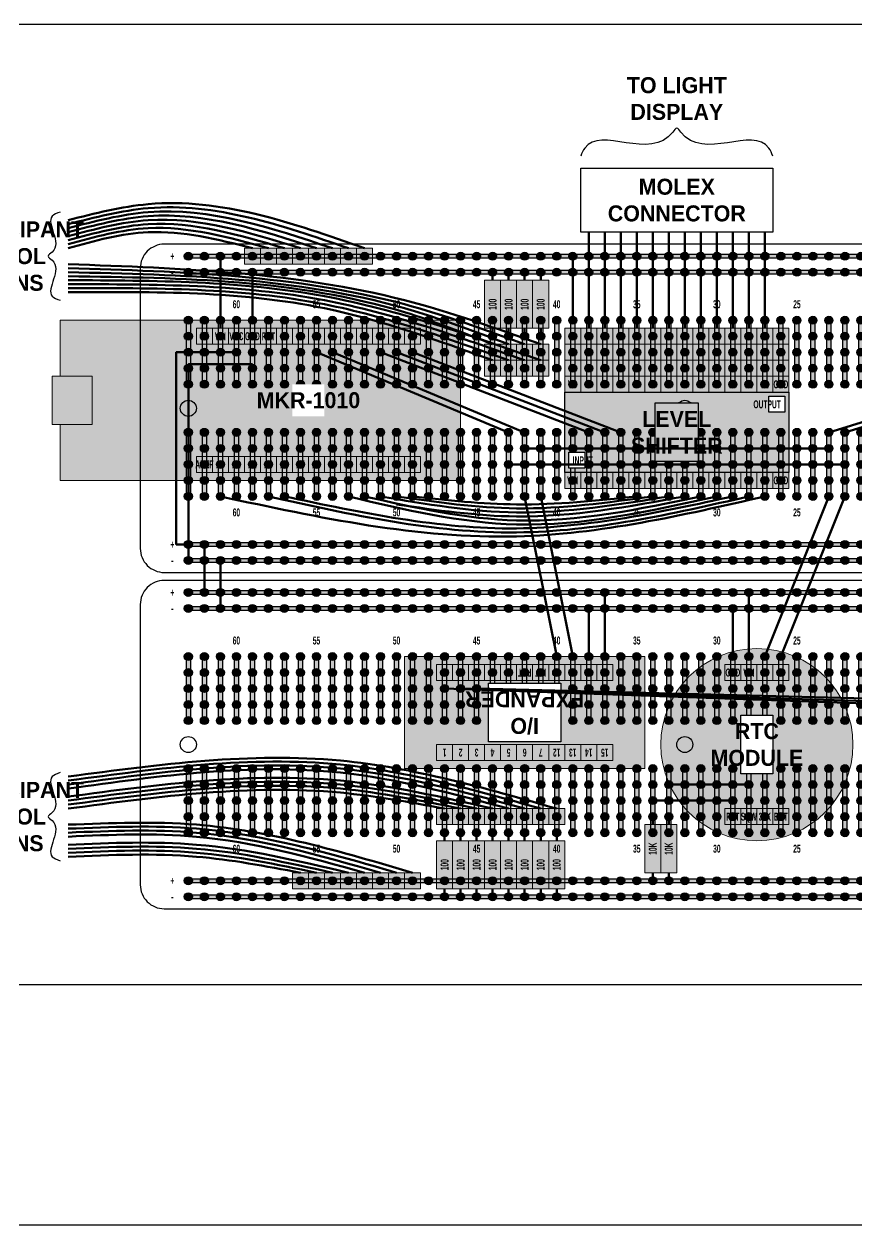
# Model space of a CAD drawing. Header units: inches. Extents: x -1 to 177, y -4 to 30.
# Drawn here: x 91.92 to 97.12, y 0 to 7.5 of the extents above; entities that cross this region are included whole.
import ezdxf
from ezdxf.enums import TextEntityAlignment as Align

# ---------------------------------------------------------------- set-up
doc = ezdxf.new("R2010")
doc.units = ezdxf.units.IN
doc.header["$MEASUREMENT"] = 0
for name, color, linetype in [('E-12V', 241, 'Continuous'), ('E-3.3V', 242, 'Continuous'), ('E-ANNO-COMP', 7, 'Continuous'), ('E-BRBD', 254, 'Continuous'), ('E-COMP-RSTR', 203, 'Continuous'), ('E-MOD0', 153, 'Continuous'), ('E-MOD1', 8, 'Continuous'), ('E-SCLK', 92, 'Continuous'), ('E-SDTA', 52, 'Continuous'), ('E-TRML-GNRL', 8, 'Continuous'), ('E-TRML-POWR', 103, 'Continuous'), ('G-ANNO-TEXT', 7, 'Continuous')]:
    doc.layers.add(name, color=color, linetype=linetype)
doc.layers.add('E-GRND', color=7, linetype='Continuous', true_color=0x404040)
for name, color, linetype, lineweight in [('E-LEDB', 152, 'Continuous', 50), ('E-LEDG', 110, 'Continuous', 50), ('E-LEDR', 240, 'Continuous', 50), ('E-LEDW', 254, 'Continuous', 50), ('E-OUTL', 255, 'Continuous', 15), ('E-WIRE-012V', 241, 'Continuous', 50), ('E-WIRE-3.3V', 242, 'Continuous', 50), ('E-WIRE-DGTL', 212, 'Continuous', 50), ('E-WIRE-GNRL', 30, 'Continuous', 50), ('E-WIRE-SCLK', 92, 'Continuous', 50), ('E-WIRE-SDTA', 52, 'Continuous', 50)]:
    doc.layers.add(name, color=color, linetype=linetype, lineweight=lineweight)
doc.layers.add('E-WIRE-GRND', color=7, linetype='Continuous', lineweight=50, true_color=0x404040)
doc.layers.add('G-VPRT', color=7, linetype='Continuous', plot=False)
doc.styles.add('PIN-ANNO', font='cityb___.ttf', dxfattribs={"width": 0.5, "height": 0.05})
doc.styles.add('RJR', font='cityb___.ttf', dxfattribs={"height": 0.1})

# ---------------------------------------------------------------- blocks, each defined once
blk = doc.blocks.new('filled-terminal')
h = blk.add_hatch(color=256)
h.dxf.hatch_style = 1
h.paths.add_polyline_path([(0.1, 0.1), (0, 0.1), (0, 0), (0.1, 0)])
at = {"layer": 'E-OUTL'}
blk.add_lwpolyline([(0, 0.1), (0.1, 0.1), (0.1, 0), (0, 0)], close=True, dxfattribs=at)
blk = doc.blocks.new('pwm-expander')
h = blk.add_hatch(color=256)
h.dxf.hatch_style = 1
h.paths.add_polyline_path([(0, 0), (1.5, 0), (1.5, 0.7), (0, 0.7)])
h.paths.add_polyline_path([(0.2, 0.15), (0.3, 0.15), (0.4, 0.15), (0.5, 0.15), (0.6, 0.15), (0.6, 0.05), (0.5, 0.05), (0.4, 0.05), (0.3, 0.05), (0.2, 0.05)], flags=16)
h.paths.add_polyline_path([(0.4262, 0.5638), (0.4262, 0.1362), (1.0738, 0.1362), (1.0738, 0.5638)], flags=24)
at = {"layer": 'E-OUTL'}
blk.add_lwpolyline([(0, 0.7), (1.5, 0.7), (1.5, 0), (0, 0)], close=True, dxfattribs=at)
at = {"layer": 'E-3.3V'}
blk.add_blockref('filled-terminal', (0.2, 0.05), dxfattribs=at)
at = {"layer": 'E-MOD1'}
for p in [(0.2, 0.55), (1.2, 0.55), (1.2, 0.05)]:
    blk.add_blockref('filled-terminal', p, dxfattribs=at)
at = {"layer": 'E-ANNO-COMP', "style": 'PIN-ANNO', "width": 0.5}
for s, p in [('15', (0.25, 0.6)), ('14', (0.35, 0.6)), ('13', (0.45, 0.6)), ('12', (0.55, 0.6)), ('7', (0.65, 0.6)), ('6', (0.75, 0.6)), ('5', (0.85, 0.6)), ('4', (0.95, 0.6)), ('3', (1.05, 0.6)), ('2', (1.15, 0.6)), ('1', (1.25, 0.6)), ('INT', (0.65, 0.1)), ('RST', (0.75, 0.1)), ('8', (0.85, 0.1)), ('9', (0.95, 0.1)), ('10', (1.05, 0.1)), ('11', (1.15, 0.1)), ('0', (1.25, 0.1))]:
    blk.add_text(s, height=0.05, dxfattribs=at).set_placement(p, align=Align.MIDDLE_CENTER)
at = {"layer": 'E-ANNO-COMP', "insert": (0.75, 0.35), "char_height": 0.1, "attachment_point": 5, "style": 'RJR', "bg_fill": 19, "box_fill_scale": 1.5, "bg_fill_color": 256, "bg_fill_transparency": 0}
blk.add_mtext_dynamic_manual_height_columns('I/O EXPANDER', width=0.35, gutter_width=0.5, heights=[0], dxfattribs=at)
at = {"layer": 'E-GRND'}
blk.add_blockref('filled-terminal', (0.3, 0.05), dxfattribs=at)
at = {"layer": 'E-MOD1'}
for p in [(0.3, 0.55), (0.4, 0.55), (0.5, 0.55), (0.6, 0.55), (0.7, 0.55), (0.8, 0.55), (0.9, 0.55), (1, 0.55), (1.1, 0.55), (0.6, 0.05), (0.7, 0.05), (0.8, 0.05), (0.9, 0.05), (1, 0.05), (1.1, 0.05)]:
    blk.add_blockref('filled-terminal', p, dxfattribs=at)
at = {"layer": 'E-SCLK'}
blk.add_blockref('filled-terminal', (0.4, 0.05), dxfattribs=at)
at = {"layer": 'E-SDTA'}
blk.add_blockref('filled-terminal', (0.5, 0.05), dxfattribs=at)
blk = doc.blocks.new('level-shifter')
at = {"layer": 'E-12V'}
blk.add_blockref('filled-terminal', (0, 0.6), dxfattribs=at)
at = {"layer": 'E-3.3V'}
blk.add_blockref('filled-terminal', (0, 0), dxfattribs=at)
at = {"layer": 'E-GRND'}
for p in [(1.3, 0.6), (1.3, 0)]:
    blk.add_blockref('filled-terminal', p, dxfattribs=at)
at = {"layer": 'E-TRML-GNRL'}
for p in [(0.1, 0.6), (0.2, 0.6), (0.3, 0.6), (0.4, 0.6), (0.5, 0.6), (0.6, 0.6), (0.7, 0.6), (0.8, 0.6), (0.9, 0.6), (1, 0.6), (1.1, 0.6), (1.2, 0.6), (0.1, 0), (0.2, 0), (0.3, 0), (0.4, 0), (0.5, 0), (0.6, 0), (0.7, 0), (0.8, 0), (0.9, 0), (1, 0), (1.1, 0), (1.2, 0)]:
    blk.add_blockref('filled-terminal', p, dxfattribs=at)
at = {"layer": 'E-ANNO-COMP', "style": 'PIN-ANNO', "width": 0.5}
for s, p in [('VO', (0.05, 0.65)), ('1', (0.15, 0.65)), ('2', (0.25, 0.65)), ('3', (0.35, 0.65)), ('4', (0.45, 0.65)), ('5', (0.55, 0.65)), ('6', (0.65, 0.65)), ('7', (0.75, 0.65)), ('8', (0.85, 0.65)), ('9', (0.95, 0.65)), ('10', (1.05, 0.65)), ('11', (1.15, 0.65)), ('12', (1.25, 0.65)), ('GND', (1.35, 0.65)), ('VIN', (0.05, 0.05)), ('2', (0.25, 0.05)), ('3', (0.35, 0.05)), ('6', (0.65, 0.05)), ('8', (0.85, 0.05)), ('9', (0.95, 0.05)), ('10', (1.05, 0.05)), ('12', (1.25, 0.05)), ('GND', (1.35, 0.05)), ('1', (0.15, 0.05)), ('4', (0.45, 0.05)), ('5', (0.55, 0.05)), ('7', (0.75, 0.05)), ('11', (1.15, 0.05))]:
    blk.add_text(s, height=0.05, dxfattribs=at).set_placement(p, align=Align.MIDDLE_CENTER)
at = {"layer": 'E-ANNO-COMP', "insert": (0.7, 0.35), "char_height": 0.1, "attachment_point": 5, "style": 'RJR', "bg_fill": 19, "box_fill_scale": 1.5, "bg_fill_color": 256, "bg_fill_transparency": 0}
blk.add_mtext_dynamic_manual_height_columns('LEVEL SHIFTER', width=0.16875, gutter_width=0.5, heights=[0], dxfattribs=at)
h = blk.add_hatch(color=256)
h.dxf.hatch_style = 1
h.paths.add_polyline_path([(0.4, 0.6), (0.3, 0.6), (0.2, 0.6), (0.1, 0.6), (0, 0.6), (0, 0.1), (0.1, 0.1), (0.2, 0.1), (0.3, 0.1), (0.4, 0.1), (0.5, 0.1), (0.6, 0.1), (0.7, 0.1), (0.8, 0.1), (0.9, 0.1), (1, 0.1), (1.1, 0.1), (1.2, 0.1), (1.3, 0.1), (1.4, 0.1), (1.4, 0.6), (1.3, 0.6), (1.2, 0.6), (1.1, 0.6), (1, 0.6), (0.9, 0.6), (0.8, 0.6), (0.7, 0.6), (0.6, 0.6), (0.5, 0.6)])
h.paths.add_polyline_path([(0.4443, 0.5628), (0.4443, 0.1372), (0.9557, 0.1372), (0.9557, 0.5628)], flags=24)
blk.add_lwpolyline([(0, 0.6), (1.4, 0.6), (1.4, 0.1), (0, 0.1)], close=True)
at = {"layer": 'E-ANNO-COMP', "char_height": 0.05, "style": 'PIN-ANNO', "bg_fill": 19, "box_fill_scale": 1.5, "bg_fill_color": 256, "bg_fill_transparency": 0}
for s, insert, attachment_point in [('OUTPUT', (1.35, 0.525), 6), ('INPUT', (0.05, 0.175), 4)]:
    blk.add_mtext_dynamic_manual_height_columns(s, width=0.05, gutter_width=0.5, heights=[0], dxfattribs=dict(at, insert=insert, attachment_point=attachment_point))
blk = doc.blocks.new('breadboard-bus')
h = blk.add_hatch()
h.set_pattern_fill('ANSI31', color=0)
h.set_pattern_definition([(45, (-79, -14.2), (-0.08838835, 0.08838835), [])])
h.paths.add_polyline_path([(0.075, 0.45, 1), (0.025, 0.45, 1)])
h = blk.add_hatch(color=0)
h.dxf.hatch_style = 1
h.paths.add_polyline_path([(0.075, 0.45, 1), (0.025, 0.45, 1)])
h = blk.add_hatch(color=0)
h.dxf.hatch_style = 1
h.paths.add_polyline_path([(0.0375, 0.05), (0.0625, 0.05), (0.0625, 0.45), (0.0375, 0.45)])
h = blk.add_hatch()
h.set_pattern_fill('ANSI31', color=0)
h.set_pattern_definition([(45, (-79, -14.3), (-0.08838835, 0.08838835), [])])
h.paths.add_polyline_path([(0.075, 0.35, 1), (0.025, 0.35, 1)])
h = blk.add_hatch(color=0)
h.dxf.hatch_style = 1
h.paths.add_polyline_path([(0.075, 0.35, 1), (0.025, 0.35, 1)])
h = blk.add_hatch()
h.set_pattern_fill('ANSI31', color=0)
h.set_pattern_definition([(45, (-79, -14.4), (-0.08838835, 0.08838835), [])])
h.paths.add_polyline_path([(0.075, 0.25, 1), (0.025, 0.25, 1)])
h = blk.add_hatch(color=0)
h.dxf.hatch_style = 1
h.paths.add_polyline_path([(0.075, 0.25, 1), (0.025, 0.25, 1)])
h = blk.add_hatch()
h.set_pattern_fill('ANSI31', color=0)
h.set_pattern_definition([(45, (-79, -14.5), (-0.08838835, 0.08838835), [])])
h.paths.add_polyline_path([(0.075, 0.15, 1), (0.025, 0.15, 1)])
h = blk.add_hatch(color=0)
h.dxf.hatch_style = 1
h.paths.add_polyline_path([(0.075, 0.15, 1), (0.025, 0.15, 1)])
h = blk.add_hatch(color=0)
h.dxf.hatch_style = 1
h.paths.add_polyline_path([(0.075, 0.05, 1), (0.025, 0.05, 1)])
at = {"color": 0}
blk.add_lwpolyline([(0.0375, 0.45), (0.0625, 0.45), (0.0625, 0.05), (0.0375, 0.05)], close=True, dxfattribs=at)
for centre in [(0.05, 0.45), (0.05, 0.35), (0.05, 0.25), (0.05, 0.15), (0.05, 0.05)]:
    blk.add_circle(centre, 0.025, dxfattribs=at)
blk = doc.blocks.new('breadboard-pwr-bus')
h = blk.add_hatch()
h.set_pattern_fill('ANSI31', color=0)
h.set_pattern_definition([(45, (-79.1, -14.5), (-0.08838835, 0.08838835), [])])
h.paths.add_polyline_path([(0.075, 0.05, 1), (0.025, 0.05, 1)])
h = blk.add_hatch(color=0)
h.dxf.hatch_style = 1
h.paths.add_polyline_path([(0.075, 0.05, 1), (0.025, 0.05, 1)])
h = blk.add_hatch(color=0)
h.dxf.hatch_style = 1
h.paths.add_polyline_path([(6.25, 0.0375), (6.25, 0.0625), (0.05, 0.0625), (0.05, 0.0375)])
h = blk.add_hatch()
h.set_pattern_fill('ANSI31', color=0)
h.set_pattern_definition([(45, (-79.1, -14.4), (-0.08838835, 0.08838835), [])])
h.paths.add_polyline_path([(0.175, 0.05, 1), (0.125, 0.05, 1)])
h = blk.add_hatch(color=0)
h.dxf.hatch_style = 1
h.paths.add_polyline_path([(0.175, 0.05, 1), (0.125, 0.05, 1)])
h = blk.add_hatch()
h.set_pattern_fill('ANSI31', color=0)
h.set_pattern_definition([(45, (-79.1, -14.3), (-0.08838835, 0.08838835), [])])
h.paths.add_polyline_path([(0.275, 0.05, 1), (0.225, 0.05, 1)])
h = blk.add_hatch(color=0)
h.dxf.hatch_style = 1
h.paths.add_polyline_path([(0.275, 0.05, 1), (0.225, 0.05, 1)])
h = blk.add_hatch()
h.set_pattern_fill('ANSI31', color=0)
h.set_pattern_definition([(45, (-79.1, -14.2), (-0.08838835, 0.08838835), [])])
h.paths.add_polyline_path([(0.375, 0.05, 1), (0.325, 0.05, 1)])
h = blk.add_hatch(color=0)
h.dxf.hatch_style = 1
h.paths.add_polyline_path([(0.375, 0.05, 1), (0.325, 0.05, 1)])
h = blk.add_hatch(color=0)
h.dxf.hatch_style = 1
h.paths.add_polyline_path([(0.475, 0.05, 1), (0.425, 0.05, 1)])
h = blk.add_hatch(color=0)
h.dxf.hatch_style = 1
h.paths.add_polyline_path([(0.575, 0.05, 1), (0.525, 0.05, 1)])
h = blk.add_hatch(color=0)
h.dxf.hatch_style = 1
h.paths.add_polyline_path([(0.675, 0.05, 1), (0.625, 0.05, 1)])
h = blk.add_hatch(color=0)
h.dxf.hatch_style = 1
h.paths.add_polyline_path([(0.775, 0.05, 1), (0.725, 0.05, 1)])
h = blk.add_hatch()
h.set_pattern_fill('ANSI31', color=0)
h.set_pattern_definition([(45, (-78.6, -14.2), (-0.08838835, 0.08838835), [])])
h.paths.add_polyline_path([(0.875, 0.05, 1), (0.825, 0.05, 1)])
h = blk.add_hatch(color=0)
h.dxf.hatch_style = 1
h.paths.add_polyline_path([(0.875, 0.05, 1), (0.825, 0.05, 1)])
h = blk.add_hatch(color=0)
h.dxf.hatch_style = 1
h.paths.add_polyline_path([(0.975, 0.05, 1), (0.925, 0.05, 1)])
h = blk.add_hatch(color=0)
h.dxf.hatch_style = 1
h.paths.add_polyline_path([(1.075, 0.05, 1), (1.025, 0.05, 1)])
h = blk.add_hatch(color=0)
h.dxf.hatch_style = 1
h.paths.add_polyline_path([(1.175, 0.05, 1), (1.125, 0.05, 1)])
h = blk.add_hatch(color=0)
h.dxf.hatch_style = 1
h.paths.add_polyline_path([(1.275, 0.05, 1), (1.225, 0.05, 1)])
h = blk.add_hatch()
h.set_pattern_fill('ANSI31', color=0)
h.set_pattern_definition([(45, (-78.1, -14.2), (-0.08838835, 0.08838835), [])])
h.paths.add_polyline_path([(1.375, 0.05, 1), (1.325, 0.05, 1)])
h = blk.add_hatch(color=0)
h.dxf.hatch_style = 1
h.paths.add_polyline_path([(1.375, 0.05, 1), (1.325, 0.05, 1)])
h = blk.add_hatch(color=0)
h.dxf.hatch_style = 1
h.paths.add_polyline_path([(1.475, 0.05, 1), (1.425, 0.05, 1)])
h = blk.add_hatch(color=0)
h.dxf.hatch_style = 1
h.paths.add_polyline_path([(1.575, 0.05, 1), (1.525, 0.05, 1)])
h = blk.add_hatch(color=0)
h.dxf.hatch_style = 1
h.paths.add_polyline_path([(1.675, 0.05, 1), (1.625, 0.05, 1)])
h = blk.add_hatch(color=0)
h.dxf.hatch_style = 1
h.paths.add_polyline_path([(1.775, 0.05, 1), (1.725, 0.05, 1)])
h = blk.add_hatch()
h.set_pattern_fill('ANSI31', color=0)
h.set_pattern_definition([(45, (-77.6, -14.2), (-0.08838835, 0.08838835), [])])
h.paths.add_polyline_path([(1.875, 0.05, 1), (1.825, 0.05, 1)])
h = blk.add_hatch(color=0)
h.dxf.hatch_style = 1
h.paths.add_polyline_path([(1.875, 0.05, 1), (1.825, 0.05, 1)])
h = blk.add_hatch(color=0)
h.dxf.hatch_style = 1
h.paths.add_polyline_path([(1.975, 0.05, 1), (1.925, 0.05, 1)])
h = blk.add_hatch(color=0)
h.dxf.hatch_style = 1
h.paths.add_polyline_path([(2.075, 0.05, 1), (2.025, 0.05, 1)])
h = blk.add_hatch(color=0)
h.dxf.hatch_style = 1
h.paths.add_polyline_path([(2.175, 0.05, 1), (2.125, 0.05, 1)])
h = blk.add_hatch(color=0)
h.dxf.hatch_style = 1
h.paths.add_polyline_path([(2.275, 0.05, 1), (2.225, 0.05, 1)])
h = blk.add_hatch()
h.set_pattern_fill('ANSI31', color=0)
h.set_pattern_definition([(45, (-77.1, -14.2), (-0.08838835, 0.08838835), [])])
h.paths.add_polyline_path([(2.375, 0.05, 1), (2.325, 0.05, 1)])
h = blk.add_hatch(color=0)
h.dxf.hatch_style = 1
h.paths.add_polyline_path([(2.375, 0.05, 1), (2.325, 0.05, 1)])
h = blk.add_hatch(color=0)
h.dxf.hatch_style = 1
h.paths.add_polyline_path([(2.475, 0.05, 1), (2.425, 0.05, 1)])
h = blk.add_hatch(color=0)
h.dxf.hatch_style = 1
h.paths.add_polyline_path([(2.575, 0.05, 1), (2.525, 0.05, 1)])
h = blk.add_hatch(color=0)
h.dxf.hatch_style = 1
h.paths.add_polyline_path([(2.675, 0.05, 1), (2.625, 0.05, 1)])
h = blk.add_hatch(color=0)
h.dxf.hatch_style = 1
h.paths.add_polyline_path([(2.775, 0.05, 1), (2.725, 0.05, 1)])
h = blk.add_hatch()
h.set_pattern_fill('ANSI31', color=0)
h.set_pattern_definition([(45, (-76.6, -14.2), (-0.08838835, 0.08838835), [])])
h.paths.add_polyline_path([(2.875, 0.05, 1), (2.825, 0.05, 1)])
h = blk.add_hatch(color=0)
h.dxf.hatch_style = 1
h.paths.add_polyline_path([(2.875, 0.05, 1), (2.825, 0.05, 1)])
h = blk.add_hatch(color=0)
h.dxf.hatch_style = 1
h.paths.add_polyline_path([(2.975, 0.05, 1), (2.925, 0.05, 1)])
h = blk.add_hatch(color=0)
h.dxf.hatch_style = 1
h.paths.add_polyline_path([(3.075, 0.05, 1), (3.025, 0.05, 1)])
h = blk.add_hatch(color=0)
h.dxf.hatch_style = 1
h.paths.add_polyline_path([(3.175, 0.05, 1), (3.125, 0.05, 1)])
h = blk.add_hatch(color=0)
h.dxf.hatch_style = 1
h.paths.add_polyline_path([(3.275, 0.05, 1), (3.225, 0.05, 1)])
h = blk.add_hatch()
h.set_pattern_fill('ANSI31', color=0)
h.set_pattern_definition([(45, (-76.1, -14.2), (-0.08838835, 0.08838835), [])])
h.paths.add_polyline_path([(3.375, 0.05, 1), (3.325, 0.05, 1)])
h = blk.add_hatch(color=0)
h.dxf.hatch_style = 1
h.paths.add_polyline_path([(3.375, 0.05, 1), (3.325, 0.05, 1)])
h = blk.add_hatch(color=0)
h.dxf.hatch_style = 1
h.paths.add_polyline_path([(3.475, 0.05, 1), (3.425, 0.05, 1)])
h = blk.add_hatch(color=0)
h.dxf.hatch_style = 1
h.paths.add_polyline_path([(3.575, 0.05, 1), (3.525, 0.05, 1)])
h = blk.add_hatch(color=0)
h.dxf.hatch_style = 1
h.paths.add_polyline_path([(3.675, 0.05, 1), (3.625, 0.05, 1)])
h = blk.add_hatch(color=0)
h.dxf.hatch_style = 1
h.paths.add_polyline_path([(3.775, 0.05, 1), (3.725, 0.05, 1)])
h = blk.add_hatch()
h.set_pattern_fill('ANSI31', color=0)
h.set_pattern_definition([(45, (-75.6, -14.2), (-0.08838835, 0.08838835), [])])
h.paths.add_polyline_path([(3.875, 0.05, 1), (3.825, 0.05, 1)])
h = blk.add_hatch(color=0)
h.dxf.hatch_style = 1
h.paths.add_polyline_path([(3.875, 0.05, 1), (3.825, 0.05, 1)])
h = blk.add_hatch(color=0)
h.dxf.hatch_style = 1
h.paths.add_polyline_path([(3.975, 0.05, 1), (3.925, 0.05, 1)])
h = blk.add_hatch(color=0)
h.dxf.hatch_style = 1
h.paths.add_polyline_path([(4.075, 0.05, 1), (4.025, 0.05, 1)])
h = blk.add_hatch(color=0)
h.dxf.hatch_style = 1
h.paths.add_polyline_path([(4.175, 0.05, 1), (4.125, 0.05, 1)])
h = blk.add_hatch(color=0)
h.dxf.hatch_style = 1
h.paths.add_polyline_path([(4.275, 0.05, 1), (4.225, 0.05, 1)])
at = {"color": 0}
blk.add_lwpolyline([(6.25, 0.0625), (6.25, 0.0375), (0.05, 0.0375), (0.05, 0.0625)], close=True, dxfattribs=at)
for centre in [(0.05, 0.05), (0.15, 0.05), (0.25, 0.05), (0.35, 0.05), (0.45, 0.05), (0.55, 0.05), (0.65, 0.05), (0.75, 0.05), (0.85, 0.05), (0.95, 0.05), (1.05, 0.05), (1.15, 0.05), (1.25, 0.05), (1.35, 0.05), (1.45, 0.05), (1.55, 0.05), (1.65, 0.05), (1.75, 0.05), (1.85, 0.05), (1.95, 0.05), (2.05, 0.05), (2.15, 0.05), (2.25, 0.05), (2.35, 0.05), (2.45, 0.05), (2.55, 0.05), (2.65, 0.05), (2.75, 0.05), (2.85, 0.05), (2.95, 0.05), (3.05, 0.05), (3.15, 0.05), (3.25, 0.05), (3.35, 0.05), (3.45, 0.05), (3.55, 0.05), (3.65, 0.05), (3.75, 0.05), (3.85, 0.05), (3.95, 0.05), (4.05, 0.05), (4.15, 0.05), (4.25, 0.05)]:
    blk.add_circle(centre, 0.025, dxfattribs=at)
blk = doc.blocks.new('breadboard-full-thru-hole-electrocookie')
at = {"color": 0}
blk.add_lwpolyline([(-3.25, -0.025), (3.25, -0.025, 0.414214), (3.4, 0.125), (3.4, 1.875, 0.414214), (3.25, 2.025), (-3.25, 2.025, 0.414214), (-3.4, 1.875), (-3.4, 0.125, 0.414214)], format="xyb", close=True, dxfattribs=at)
for centre in [(-3.1, 1), (0, 1)]:
    blk.add_circle(centre, 0.05, dxfattribs=at)
for name, p in [('breadboard-pwr-bus', (-3.15, 1.9)), ('breadboard-pwr-bus', (-3.15, 1.8)), ('breadboard-bus', (-3.15, 1.1)), ('breadboard-bus', (-3.05, 1.1)), ('breadboard-bus', (-2.95, 1.1)), ('breadboard-bus', (-2.85, 1.1)), ('breadboard-bus', (-2.75, 1.1)), ('breadboard-bus', (-2.65, 1.1)), ('breadboard-bus', (-2.55, 1.1)), ('breadboard-bus', (-2.45, 1.1)), ('breadboard-bus', (-2.35, 1.1)), ('breadboard-bus', (-2.25, 1.1)), ('breadboard-bus', (-2.15, 1.1)), ('breadboard-bus', (-2.05, 1.1)), ('breadboard-bus', (-1.95, 1.1)), ('breadboard-bus', (-1.85, 1.1)), ('breadboard-bus', (-1.75, 1.1)), ('breadboard-bus', (-1.65, 1.1)), ('breadboard-bus', (-1.55, 1.1)), ('breadboard-bus', (-1.45, 1.1)), ('breadboard-bus', (-1.35, 1.1)), ('breadboard-bus', (-1.25, 1.1)), ('breadboard-bus', (-1.15, 1.1)), ('breadboard-bus', (-1.05, 1.1)), ('breadboard-bus', (-0.95, 1.1)), ('breadboard-bus', (-0.85, 1.1)), ('breadboard-bus', (-0.75, 1.1)), ('breadboard-bus', (-0.65, 1.1)), ('breadboard-bus', (-0.55, 1.1)), ('breadboard-bus', (-0.45, 1.1)), ('breadboard-bus', (-0.35, 1.1)), ('breadboard-bus', (-0.25, 1.1)), ('breadboard-bus', (-0.15, 1.1)), ('breadboard-bus', (-0.05, 1.1)), ('breadboard-bus', (0.05, 1.1)), ('breadboard-bus', (0.15, 1.1)), ('breadboard-bus', (0.25, 1.1)), ('breadboard-bus', (0.35, 1.1)), ('breadboard-bus', (0.45, 1.1)), ('breadboard-bus', (0.55, 1.1)), ('breadboard-bus', (0.65, 1.1)), ('breadboard-bus', (0.75, 1.1)), ('breadboard-bus', (0.85, 1.1)), ('breadboard-bus', (0.95, 1.1)), ('breadboard-bus', (1.05, 1.1)), ('breadboard-bus', (-3.15, 0.4)), ('breadboard-bus', (-3.05, 0.4)), ('breadboard-bus', (-2.95, 0.4)), ('breadboard-bus', (-2.85, 0.4)), ('breadboard-bus', (-2.75, 0.4)), ('breadboard-bus', (-2.65, 0.4)), ('breadboard-bus', (-2.55, 0.4)), ('breadboard-bus', (-2.45, 0.4)), ('breadboard-bus', (-2.35, 0.4)), ('breadboard-bus', (-2.25, 0.4)), ('breadboard-bus', (-2.15, 0.4)), ('breadboard-bus', (-2.05, 0.4)), ('breadboard-bus', (-1.95, 0.4)), ('breadboard-bus', (-1.85, 0.4)), ('breadboard-bus', (-1.75, 0.4)), ('breadboard-bus', (-1.65, 0.4)), ('breadboard-bus', (-1.55, 0.4)), ('breadboard-bus', (-1.45, 0.4)), ('breadboard-bus', (-1.35, 0.4)), ('breadboard-bus', (-1.25, 0.4)), ('breadboard-bus', (-1.15, 0.4)), ('breadboard-bus', (-1.05, 0.4)), ('breadboard-bus', (-0.95, 0.4)), ('breadboard-bus', (-0.85, 0.4)), ('breadboard-bus', (-0.75, 0.4)), ('breadboard-bus', (-0.65, 0.4)), ('breadboard-bus', (-0.55, 0.4)), ('breadboard-bus', (-0.45, 0.4)), ('breadboard-bus', (-0.35, 0.4)), ('breadboard-bus', (-0.25, 0.4)), ('breadboard-bus', (-0.15, 0.4)), ('breadboard-bus', (-0.05, 0.4)), ('breadboard-bus', (0.05, 0.4)), ('breadboard-bus', (0.15, 0.4)), ('breadboard-bus', (0.25, 0.4)), ('breadboard-bus', (0.35, 0.4)), ('breadboard-bus', (0.45, 0.4)), ('breadboard-bus', (0.55, 0.4)), ('breadboard-bus', (0.65, 0.4)), ('breadboard-bus', (0.75, 0.4)), ('breadboard-bus', (0.85, 0.4)), ('breadboard-bus', (0.95, 0.4)), ('breadboard-bus', (1.05, 0.4)), ('breadboard-pwr-bus', (-3.15, 0.1)), ('breadboard-pwr-bus', (-3.15, 0))]:
    blk.add_blockref(name, p, dxfattribs=at)
at = {"color": 0, "style": 'PIN-ANNO', "width": 0.5}
for s, p in [('+', (-3.2, 1.95)), ('-', (-3.2, 1.85)), ('60', (-2.8, 1.65)), ('55', (-2.3, 1.65)), ('50', (-1.8, 1.65)), ('45', (-1.3, 1.65)), ('40', (-0.8, 1.65)), ('35', (-0.3, 1.65)), ('30', (0.2, 1.65)), ('25', (0.7, 1.65)), ('60', (-2.8, 0.35)), ('55', (-2.3, 0.35)), ('50', (-1.8, 0.35)), ('45', (-1.3, 0.35)), ('40', (-0.8, 0.35)), ('35', (-0.3, 0.35)), ('30', (0.2, 0.35)), ('25', (0.7, 0.35)), ('+', (-3.2, 0.15)), ('-', (-3.2, 0.05))]:
    blk.add_text(s, height=0.05, dxfattribs=at).set_placement(p, align=Align.MIDDLE_CENTER)
blk = doc.blocks.new('MKR-1010')
at = {"linetype": 'ByBlock'}
h = blk.add_hatch(color=0, dxfattribs=at)
h.dxf.hatch_style = 1
h.paths.add_polyline_path([(2.5, 0), (2.5, 0.35), (2.3, 0.35), (2.3, 0.65), (2.5, 0.65), (2.5, 1), (0, 1), (0, 0)])
h.paths.add_polyline_path([(1.65, 0.15), (1.65, 0.05), (1.55, 0.05), (1.45, 0.05), (1.35, 0.05), (1.25, 0.05), (1.15, 0.05), (1.05, 0.05), (0.95, 0.05), (0.85, 0.05), (0.75, 0.05), (0.65, 0.05), (0.55, 0.05), (0.45, 0.05), (0.35, 0.05), (0.25, 0.05), (0.25, 0.15), (0.35, 0.15), (0.45, 0.15), (0.55, 0.15), (0.65, 0.15), (0.75, 0.15), (0.85, 0.15), (0.95, 0.15), (1.05, 0.15), (1.15, 0.15), (1.25, 0.15), (1.35, 0.15), (1.45, 0.15), (1.55, 0.15)], flags=16)
h.paths.add_polyline_path([(1.65, 0.85), (1.55, 0.85), (1.45, 0.85), (1.35, 0.85), (1.25, 0.85), (1.15, 0.85), (1.05, 0.85), (0.95, 0.85), (0.85, 0.85), (0.75, 0.85), (0.65, 0.85), (0.55, 0.85), (0.45, 0.85), (0.35, 0.85), (0.25, 0.85), (0.25, 0.95), (0.35, 0.95), (0.45, 0.95), (0.55, 0.95), (0.65, 0.95), (0.75, 0.95), (0.85, 0.95), (0.95, 0.95), (1.05, 0.95), (1.15, 0.95), (1.25, 0.95), (1.35, 0.95), (1.45, 0.95), (1.55, 0.95), (1.65, 0.95)], flags=16)
h.paths.add_polyline_path([(0.95, 0.15), (0.95, 0.05), (0.85, 0.05), (0.85, 0.15)], flags=0)
h.paths.add_polyline_path([(1.6313, 0.1514), (1.5694, 0.1514), (1.5694, 0.0468), (1.6313, 0.0468)], flags=24)
h.paths.add_polyline_path([(1.532, 0.1515), (1.4656, 0.1515), (1.4656, 0.047), (1.532, 0.047)], flags=24)
h.paths.add_polyline_path([(1.4368, 0.1514), (1.3612, 0.1514), (1.3612, 0.0468), (1.4368, 0.0468)], flags=24)
h.paths.add_polyline_path([(1.3387, 0.1511), (1.2594, 0.1511), (1.2594, 0.0465), (1.3387, 0.0465)], flags=24)
h.paths.add_polyline_path([(1.2339, 0.1509), (1.1661, 0.1509), (1.1661, 0.0463), (1.2339, 0.0463)], flags=24)
h.paths.add_polyline_path([(1.1251, 0.1512), (1.0746, 0.1512), (1.0746, 0.0467), (1.1251, 0.0467)], flags=24)
h.paths.add_polyline_path([(1.0251, 0.1514), (0.9747, 0.1514), (0.9747, 0.0468), (1.0251, 0.0468)], flags=24)
h.paths.add_polyline_path([(0.9253, 0.1514), (0.8743, 0.1514), (0.8743, 0.0468), (0.9253, 0.0468)], flags=24)
h.paths.add_polyline_path([(0.8185, 0.1514), (0.7781, 0.1514), (0.7781, 0.0468), (0.8185, 0.0468)], flags=24)
h.paths.add_polyline_path([(0.7282, 0.1518), (0.6719, 0.1518), (0.6719, 0.0472), (0.7282, 0.0472)], flags=24)
h.paths.add_polyline_path([(0.6204, 0.1513), (0.5772, 0.1513), (0.5772, 0.0467), (0.6204, 0.0467)], flags=24)
h.paths.add_polyline_path([(0.522, 0.152), (0.4764, 0.152), (0.4764, 0.0474), (0.522, 0.0474)], flags=24)
h.paths.add_polyline_path([(0.4201, 0.1513), (0.3778, 0.1513), (0.3778, 0.0467), (0.4201, 0.0467)], flags=24)
h.paths.add_polyline_path([(0.3205, 0.1513), (0.2759, 0.1513), (0.2759, 0.0467), (0.3205, 0.0467)], flags=24)
h.paths.add_polyline_path([(0.3217, 0.9513), (0.2769, 0.9513), (0.2769, 0.8467), (0.3217, 0.8467)], flags=24)
h.paths.add_polyline_path([(0.4204, 0.9512), (0.3776, 0.9512), (0.3776, 0.8467), (0.4204, 0.8467)], flags=24)
h.paths.add_polyline_path([(0.5207, 0.9513), (0.4777, 0.9513), (0.4777, 0.8467), (0.5207, 0.8467)], flags=24)
h.paths.add_polyline_path([(0.6209, 0.9513), (0.5776, 0.9513), (0.5776, 0.8467), (0.6209, 0.8467)], flags=24)
h.paths.add_polyline_path([(0.7147, 0.9514), (0.6819, 0.9514), (0.6819, 0.8468), (0.7147, 0.8468)], flags=24)
h.paths.add_polyline_path([(0.8237, 0.9518), (0.7751, 0.9518), (0.7751, 0.8472), (0.8237, 0.8472)], flags=24)
h.paths.add_polyline_path([(0.9293, 0.9513), (0.8679, 0.9513), (0.8679, 0.8467), (0.9293, 0.8467)], flags=24)
h.paths.add_polyline_path([(1.0297, 0.9513), (0.968, 0.9513), (0.968, 0.8467), (1.0297, 0.8467)], flags=24)
h.paths.add_polyline_path([(1.1294, 0.9512), (1.0696, 0.9512), (1.0696, 0.8467), (1.1294, 0.8467)], flags=24)
h.paths.add_polyline_path([(1.2294, 0.9513), (1.1697, 0.9513), (1.1697, 0.8467), (1.2294, 0.8467)], flags=24)
h.paths.add_polyline_path([(1.3296, 0.9513), (1.2694, 0.9513), (1.2694, 0.8467), (1.3296, 0.8467)], flags=24)
h.paths.add_polyline_path([(1.4228, 0.9514), (1.3731, 0.9514), (1.3731, 0.8468), (1.4228, 0.8468)], flags=24)
h.paths.add_polyline_path([(1.5325, 0.9518), (1.4669, 0.9518), (1.4669, 0.8472), (1.5325, 0.8472)], flags=24)
h.paths.add_polyline_path([(1.6416, 0.952), (1.5562, 0.952), (1.5562, 0.8475), (1.6416, 0.8475)], flags=24)
h.paths.add_polyline_path([(1.225, 0.6036), (0.6721, 0.6036), (0.6721, 0.3944), (1.225, 0.3944)], flags=24)
at = {"layer": 'E-MOD1'}
h = blk.add_hatch(color=256, dxfattribs=at)
h.dxf.hatch_style = 1
h.paths.add_polyline_path([(2.55, 0.65), (2.3, 0.65), (2.3, 0.35), (2.55, 0.35)])
at = {"layer": 'E-OUTL'}
blk.add_lwpolyline([(2.5, 0.35), (2.5, 0), (0, 0), (0, 1), (2.5, 1), (2.5, 0.65)], dxfattribs=at)
blk.add_lwpolyline([(2.3, 0.65), (2.55, 0.65), (2.55, 0.35), (2.3, 0.35)], close=True, dxfattribs=at)
at = {"layer": 'E-12V'}
blk.add_blockref('filled-terminal', (1.45, 0.05), dxfattribs=at)
at = {"layer": 'E-3.3V'}
blk.add_blockref('filled-terminal', (1.35, 0.05), dxfattribs=at)
at = {"layer": 'E-GRND'}
blk.add_blockref('filled-terminal', (1.25, 0.05), dxfattribs=at)
at = {"layer": 'E-MOD1'}
blk.add_blockref('filled-terminal', (0.85, 0.05), dxfattribs=at)
at = {"layer": 'E-SCLK'}
blk.add_blockref('filled-terminal', (0.85, 0.05), dxfattribs=at)
at = {"layer": 'E-SDTA'}
blk.add_blockref('filled-terminal', (0.75, 0.05), dxfattribs=at)
at = {"layer": 'E-TRML-GNRL'}
for p in [(0.25, 0.85), (0.35, 0.85), (0.45, 0.85), (0.55, 0.85), (0.65, 0.85), (0.75, 0.85), (0.85, 0.85), (0.95, 0.85), (1.05, 0.85), (1.15, 0.85), (1.25, 0.85), (1.35, 0.85), (1.45, 0.85), (1.55, 0.85), (0.25, 0.05), (0.35, 0.05), (0.45, 0.05), (0.55, 0.05), (0.65, 0.05), (0.95, 0.05), (1.05, 0.05), (1.15, 0.05), (1.55, 0.05)]:
    blk.add_blockref('filled-terminal', p, dxfattribs=at)
at = {"layer": 'E-ANNO-COMP', "char_height": 0.05, "attachment_point": 5, "rotation": 180, "style": 'PIN-ANNO'}
for s, insert in [('5', (0.3, 0.9)), ('4', (0.4, 0.9)), ('3', (0.5, 0.9)), ('2', (0.6, 0.9)), ('1', (0.7, 0.9)), ('0', (0.8, 0.9)), ('A6', (0.9, 0.9)), ('A5', (1, 0.9)), ('A4', (1.1, 0.9)), ('A3', (1.2, 0.9)), ('A2', (1.3, 0.9)), ('A1', (1.4, 0.9)), ('A0', (1.5, 0.9)), ('AREF', (1.6, 0.9)), ('6', (0.3, 0.1)), ('7', (0.4, 0.1)), ('8', (0.5, 0.1)), ('9', (0.6, 0.1)), ('10', (0.7, 0.1)), ('11', (0.8, 0.1)), ('12', (0.9, 0.1)), ('13', (1, 0.1)), ('14', (1.1, 0.1)), ('RST', (1.2, 0.1)), ('GND', (1.3, 0.1)), ('VCC', (1.4, 0.1)), ('VIN', (1.5, 0.1)), ('5V', (1.6, 0.1))]:
    blk.add_mtext_dynamic_manual_height_columns(s, width=0.05, gutter_width=0.5, heights=[0], dxfattribs=dict(at, insert=insert))
at = {"layer": 'E-ANNO-COMP', "insert": (0.95, 0.5), "char_height": 0.1, "attachment_point": 5, "rotation": 180, "style": 'RJR', "bg_fill": 3, "box_fill_scale": 1.5, "bg_fill_color": 256, "bg_fill_transparency": 0}
blk.add_mtext_dynamic_manual_height_columns('MKR-1010', width=0.1, gutter_width=0.5, heights=[0], dxfattribs=at)
blk = doc.blocks.new('rtc-circle')
h = blk.add_hatch(color=0)
h.dxf.hatch_style = 1
h.paths.add_polyline_path([(0.8, 0.5, 1), (-0.4, 0.5, 1)])
h.paths.add_polyline_path([(-0.0759, 0.7105), (-0.0759, 0.2895), (0.4759, 0.2895), (0.4759, 0.7105)], flags=24)
at = {"layer": 'E-OUTL'}
blk.add_circle((0.2, 0.5), 0.6, dxfattribs=at)
at = {"layer": 'E-3.3V'}
blk.add_blockref('filled-terminal', (0.1, 0.9), dxfattribs=at)
at = {"layer": 'E-GRND'}
blk.add_blockref('filled-terminal', (0, 0.9), dxfattribs=at)
at = {"layer": 'E-MOD1'}
for p in [(0, 0), (0.1, 0), (0.2, 0), (0.3, 0)]:
    blk.add_blockref('filled-terminal', p, dxfattribs=at)
at = {"layer": 'E-SCLK'}
blk.add_blockref('filled-terminal', (0.2, 0.9), dxfattribs=at)
at = {"layer": 'E-SDTA'}
blk.add_blockref('filled-terminal', (0.3, 0.9), dxfattribs=at)
at = {"layer": 'E-ANNO-COMP', "style": 'PIN-ANNO', "width": 0.5}
for s, p in [('GND', (0.05, 0.95)), ('VIN', (0.15, 0.95)), ('RST', (0.05, 0.05)), ('SQW', (0.15, 0.05)), ('32K', (0.25, 0.05)), ('BAT', (0.35, 0.05))]:
    blk.add_text(s, height=0.05, dxfattribs=at).set_placement(p, align=Align.MIDDLE_CENTER)
at = {"layer": 'E-ANNO-COMP', "insert": (0.2, 0.5), "char_height": 0.1, "attachment_point": 5, "style": 'RJR', "bg_fill": 19, "box_fill_scale": 1.5, "bg_fill_color": 256, "bg_fill_transparency": 0}
blk.add_mtext_dynamic_manual_height_columns('RTC MODULE', width=0.1, gutter_width=0.5, heights=[0], dxfattribs=at)
blk = doc.blocks.new('terminal-block')
h = blk.add_hatch(color=0)
h.dxf.hatch_style = 1
h.paths.add_polyline_path([(0.1, 0.1), (0, 0.1), (0, 0), (0.1, 0)])
h.paths.add_polyline_path([(0.1, 0.2), (0.1, 0.3), (0, 0.3), (0, 0.2)])
at = {"layer": 'E-OUTL'}
blk.add_lwpolyline([(0, 0.3), (0.1, 0.3), (0.1, 0), (0, 0)], close=True, dxfattribs=at)
at = {"layer": 'E-MOD1'}
blk.add_blockref('filled-terminal', (0, 0.1), dxfattribs=at)
blk = doc.blocks.new('RESISTOR')
h = blk.add_hatch(color=256)
h.dxf.hatch_style = 1
h.paths.add_polyline_path([(0.3, 0.05), (0, 0.05), (0, -0.05), (0.3, -0.05)])
at = {"layer": 'E-OUTL'}
blk.add_lwpolyline([(0, 0.05), (0.3, 0.05), (0.3, -0.05), (0, -0.05)], close=True, dxfattribs=at)
at = {"layer": 'E-ANNO-COMP', "style": 'PIN-ANNO', "width": 0.5}
blk.add_attdef('VALUE', text='', height=0.05, dxfattribs=at).set_placement((0.15, 0), align=Align.MIDDLE_CENTER)

msp = doc.modelspace()

# ---------------------------------------------------------------- linework, layer by layer
at = {"layer": 'E-LEDB'}
for points in [[(95.65, 5.6), (95.65, 6.2)], [(95.95, 5.6), (95.95, 6.2)], [(96.25, 5.6), (96.25, 6.2)], [(96.55, 5.6), (96.55, 6.2)]]:
    msp.add_lwpolyline(points, dxfattribs=at)
for points in [[(92.2, 6.275), (92.7, 6.375), (94.05, 6.1)], [(92.2, 6.175), (92.7, 6.275), (93.65, 6.1)], [(93.15, 4.55), (95, 4.3), (96.55, 4.55)], [(93.95, 4.55), (95, 4.375), (96.25, 4.55)], [(94.15, 4.55), (95, 4.45), (95.95, 4.55)], [(92.2, 2.5), (93, 2.5), (94.35, 2.2)], [(92.2, 2.375), (93, 2.375), (93.95, 2.2)]]:
    msp.add_spline(points, degree=3, dxfattribs=at)
at = {"layer": 'E-LEDG'}
for points in [[(95.55, 5.6), (95.55, 6.2)], [(95.85, 5.6), (95.85, 6.2)], [(96.15, 5.6), (96.15, 6.2)], [(96.45, 5.6), (96.45, 6.2)]]:
    msp.add_lwpolyline(points, dxfattribs=at)
for points in [[(92.2, 6.25), (92.7, 6.35), (93.95, 6.1)], [(92.2, 6.15), (92.7, 6.25), (93.55, 6.1)], [(93.45, 4.55), (95, 4.325), (96.45, 4.55)], [(94.05, 4.55), (95, 4.4), (96.15, 4.55)], [(94.25, 4.55), (95, 4.475), (95.85, 4.55)], [(92.2, 2.65), (93.9, 2.75), (94.75, 2.6)], [(92.2, 2.475), (93, 2.475), (94.25, 2.2)], [(92.2, 2.35), (93, 2.35), (93.85, 2.2)]]:
    msp.add_spline(points, degree=3, dxfattribs=at)
at = {"layer": 'E-LEDR'}
for points in [[(95.45, 5.6), (95.45, 6.2)], [(95.75, 5.6), (95.75, 6.2)], [(96.05, 5.6), (96.05, 6.2)], [(96.35, 5.6), (96.35, 6.2)]]:
    msp.add_lwpolyline(points, dxfattribs=at)
for points in [[(92.2, 6.225), (92.7, 6.325), (93.85, 6.1)], [(92.2, 6.125), (92.7, 6.225), (93.45, 6.1)], [(93.55, 4.55), (95, 4.35), (96.35, 4.55)], [(94.25, 4.5), (95, 4.425), (96.05, 4.55)], [(94.35, 4.55), (95, 4.5), (95.75, 4.55)], [(92.2, 2.625), (93.9, 2.725), (94.65, 2.6)], [(92.2, 2.45), (93, 2.45), (94.15, 2.2)], [(92.2, 2.325), (93, 2.325), (93.75, 2.2)]]:
    msp.add_spline(points, degree=3, dxfattribs=at)
at = {"layer": 'E-LEDW'}
for points in [[(92.2, 6.2), (92.7, 6.3), (93.75, 6.1)], [(92.2, 6.1), (92.7, 6.2), (93.35, 6.1)], [(92.2, 2.6), (93.9, 2.7), (94.55, 2.6)], [(92.2, 2.425), (93, 2.425), (94.05, 2.2)], [(92.2, 2.3), (93, 2.3), (93.65, 2.2)]]:
    msp.add_spline(points, degree=3, dxfattribs=at)
at = {"layer": 'E-MOD0'}
msp.add_lwpolyline([(95.4, 6.6), (96.6, 6.6), (96.6, 6.2), (95.4, 6.2)], close=True, dxfattribs=at)
at = {"layer": 'E-WIRE-012V'}
msp.add_lwpolyline([(95.35, 5.65), (95.35, 6.05)], dxfattribs=at)
at = {"layer": 'E-WIRE-3.3V'}
msp.add_lwpolyline([(93.05, 3.95), (93.05, 4.25)], dxfattribs=at)
at = {"layer": 'E-WIRE-GNRL'}
for p, q in [((94.85, 5.9), (94.85, 5.95)), ((94.95, 5.9), (94.95, 5.95)), ((95.05, 5.9), (95.05, 5.95)), ((95.15, 5.9), (95.15, 5.95)), ((94.85, 5.55), (94.85, 5.6)), ((94.95, 5.55), (94.95, 5.6)), ((95.05, 5.55), (95.05, 5.6)), ((95.15, 5.55), (95.15, 5.6)), ((95.85, 2.5), (95.85, 2.55)), ((95.95, 2.5), (95.95, 2.55)), ((94.55, 2.4), (94.55, 2.45)), ((94.65, 2.4), (94.65, 2.45)), ((94.75, 2.4), (94.75, 2.45)), ((94.85, 2.4), (94.85, 2.45)), ((94.95, 2.4), (94.95, 2.45)), ((95.05, 2.4), (95.05, 2.45)), ((95.15, 2.4), (95.15, 2.45)), ((95.25, 2.4), (95.25, 2.45)), ((95.85, 2.15), (95.85, 2.2)), ((95.95, 2.15), (95.95, 2.2)), ((94.55, 2.05), (94.55, 2.1)), ((94.65, 2.05), (94.65, 2.1)), ((94.75, 2.05), (94.75, 2.1)), ((94.85, 2.05), (94.85, 2.1)), ((94.95, 2.05), (94.95, 2.1)), ((95.05, 2.05), (95.05, 2.1)), ((95.15, 2.05), (95.15, 2.1)), ((95.25, 2.05), (95.25, 2.1))]:
    msp.add_line(p, q, dxfattribs=at)
at = {"layer": 'E-WIRE-GRND'}
msp.add_lwpolyline([(93.15, 3.85), (93.15, 4.15)], dxfattribs=at)
at = {"layer": 'E-WIRE-SCLK'}
msp.add_lwpolyline([(97.05, 4.95), (98.35, 5.35)], dxfattribs=at)
at = {"layer": 'E-WIRE-SDTA'}
msp.add_lwpolyline([(96.95, 4.95), (98.25, 5.35)], dxfattribs=at)
at = {"layer": 'G-ANNO-TEXT'}
msp.add_line((0, 0), (100, 0), dxfattribs=at)
for points in [[(96.6, 6.675), (96.575, 6.725), (96.025, 6.825), (96, 6.85), (95.975, 6.825), (95.425, 6.725), (95.4, 6.675)], [(92.15, 6.325), (92.1, 6.3), (92.1, 6.075), (92.075, 6.05), (92.1, 6.025), (92.1, 5.8), (92.15, 5.775)], [(92.15, 2.825), (92.1, 2.8), (92.1, 2.575), (92.075, 2.55), (92.1, 2.525), (92.1, 2.3), (92.15, 2.275)]]:
    msp.add_spline(points, degree=3, dxfattribs=at)
at = {"layer": 'G-VPRT'}
msp.add_lwpolyline([(91, 7.5), (100.5, 7.5), (100.5, 1.5), (91, 1.5)], close=True, dxfattribs=at)

# ---------------------------------------------------------------- block references
at = {"layer": 'E-12V'}
msp.add_blockref('breadboard-pwr-bus', (92.9, 6), dxfattribs=at)
at = {"layer": 'E-3.3V'}
for name, p in [('filled-terminal', (93.4, 6)), ('filled-terminal', (93.8, 6)), ('filled-terminal', (94.9, 5.4)), ('filled-terminal', (94.9, 5.3)), ('breadboard-pwr-bus', (92.9, 4.2)), ('breadboard-pwr-bus', (92.9, 3.9)), ('filled-terminal', (94.6, 2.5)), ('filled-terminal', (95, 2.5)), ('filled-terminal', (93.7, 2.1)), ('filled-terminal', (94.1, 2.1)), ('breadboard-pwr-bus', (92.9, 2.1))]:
    msp.add_blockref(name, p, dxfattribs=at)
at = {"layer": 'E-BRBD'}
for p in [(96.05, 4.1), (96.05, 2)]:
    msp.add_blockref('breadboard-full-thru-hole-electrocookie', p, dxfattribs=at)
at = {"layer": 'E-COMP-RSTR', "rotation": 90}
for p in [(94.85, 5.6), (94.95, 5.6), (95.05, 5.6), (95.15, 5.6), (94.55, 2.1), (94.65, 2.1), (94.75, 2.1), (94.85, 2.1), (94.95, 2.1), (95.05, 2.1), (95.15, 2.1), (95.25, 2.1)]:
    msp.add_blockref('RESISTOR', p, dxfattribs=at).add_auto_attribs({'VALUE': '100'})
at = {"layer": 'E-GRND'}
for p in [(92.9, 5.9), (92.9, 4.1), (92.9, 3.8), (92.9, 2)]:
    msp.add_blockref('breadboard-pwr-bus', p, dxfattribs=at)
at = {"layer": 'E-LEDB'}
for p in [(93.6, 6), (94, 6), (95.1, 5.4), (95.1, 5.3), (94.8, 2.5), (95.2, 2.5), (93.9, 2.1), (94.3, 2.1)]:
    msp.add_blockref('filled-terminal', p, dxfattribs=at)
at = {"layer": 'E-LEDG'}
for p in [(93.5, 6), (93.9, 6), (95, 5.4), (95, 5.3), (94.7, 2.5), (95.1, 2.5), (93.8, 2.1), (94.2, 2.1)]:
    msp.add_blockref('filled-terminal', p, dxfattribs=at)
at = {"layer": 'E-LEDW'}
for p in [(93.3, 6), (93.7, 6), (94.8, 5.4), (94.8, 5.3), (94.5, 2.5), (94.9, 2.5), (93.6, 2.1), (94, 2.1)]:
    msp.add_blockref('filled-terminal', p, dxfattribs=at)

# ---------------------------------------------------------------- texts
at = {"layer": 'G-ANNO-TEXT', "char_height": 0.1, "style": 'RJR'}
for s, insert, attachment_point in [('TO LIGHT DISPLAY', (96, 6.9), 8), ('MOLEX CONNECTOR', (96, 6.4), 5), ('PARTICIPANT CONTROL BUTTONS', (91.4, 6.05), 4), ('PARTICIPANT CONTROL BUTTONS', (91.4, 2.55), 4)]:
    msp.add_mtext_dynamic_manual_height_columns(s, width=0.65625, gutter_width=0.5, heights=[0], dxfattribs=dict(at, insert=insert, attachment_point=attachment_point))

# ---------------------------------------------------------------- next in the draw order: block references
at = {"layer": 'E-MOD0', "rotation": 180}
for name, p in [('MKR-1010', (94.65, 5.65)), ('pwm-expander', (95.8, 3.55))]:
    msp.add_blockref(name, p, dxfattribs=at)
at = {"layer": 'E-MOD0'}
for name, p in [('level-shifter', (95.3, 4.6)), ('rtc-circle', (96.3, 2.5))]:
    msp.add_blockref(name, p, dxfattribs=at)

# ---------------------------------------------------------------- next in the draw order: linework, layer by layer
at = {"layer": 'E-LEDB'}
msp.add_lwpolyline([(95.65, 4.95), (94.35, 5.45)], dxfattribs=at)
for points in [[(92.2, 6), (94.3, 5.775), (95.15, 5.5)], [(92.2, 5.9), (93.8, 5.8), (95.15, 5.4)], [(92.2, 2.8), (93.9, 2.9), (95.25, 2.6)], [(92.2, 2.675), (93.9, 2.775), (94.85, 2.6)]]:
    msp.add_spline(points, degree=3, dxfattribs=at)
at = {"layer": 'E-LEDG'}
msp.add_lwpolyline([(95.55, 4.95), (94.25, 5.45)], dxfattribs=at)
for points in [[(92.2, 5.975), (94.3, 5.75), (95.05, 5.5)], [(92.2, 5.875), (93.8, 5.775), (95.05, 5.4)], [(92.2, 2.775), (93.9, 2.875), (95.15, 2.6)]]:
    msp.add_spline(points, degree=3, dxfattribs=at)
at = {"layer": 'E-LEDR'}
msp.add_lwpolyline([(95.45, 4.95), (94.15, 5.45)], dxfattribs=at)
for points in [[(92.2, 5.95), (94.3, 5.725), (94.95, 5.5)], [(92.2, 5.85), (93.8, 5.75), (94.95, 5.4)], [(92.2, 2.75), (93.9, 2.85), (95.05, 2.6)]]:
    msp.add_spline(points, degree=3, dxfattribs=at)
at = {"layer": 'E-LEDW'}
for points in [[(92.2, 5.925), (94.3, 5.7), (94.85, 5.5)], [(92.2, 5.825), (93.8, 5.725), (94.85, 5.4)], [(92.2, 2.725), (93.9, 2.825), (94.95, 2.6)]]:
    msp.add_spline(points, degree=3, dxfattribs=at)
at = {"layer": 'E-WIRE-012V'}
msp.add_lwpolyline([(93.15, 5.6), (93.15, 6.05)], dxfattribs=at)
at = {"layer": 'E-WIRE-3.3V'}
for points in [[(93.25, 5.45), (92.875, 5.45), (92.875, 4.25), (92.93125, 4.25)], [(95.55, 3.55), (95.55, 3.95)], [(96.45, 3.55), (96.45, 3.95)]]:
    msp.add_lwpolyline(points, dxfattribs=at)
at = {"layer": 'E-WIRE-DGTL'}
for points in [[(94.55, 3.35), (97.35, 3.25)], [(94.65, 3.35), (97.85, 3.25)], [(94.75, 3.35), (98.65, 3.25)]]:
    msp.add_lwpolyline(points, dxfattribs=at)
at = {"layer": 'E-WIRE-GNRL'}
for points in [[(95.95, 2.75), (96.45, 2.75)], [(95.85, 2.65), (96.35, 2.65)]]:
    msp.add_lwpolyline(points, dxfattribs=at)
at = {"layer": 'E-WIRE-GRND'}
for points in [[(93.35, 5.65), (93.35, 5.95)], [(93.35, 5.375), (92.95, 5.375), (92.95, 4.15)], [(95.45, 3.55), (95.45, 3.85)], [(96.35, 3.55), (96.35, 3.85)]]:
    msp.add_lwpolyline(points, dxfattribs=at)
at = {"layer": 'E-WIRE-SCLK'}
for points in [[(94.95, 4.95), (93.75, 5.45)], [(97.05, 4.75), (94.95, 4.75)], [(95.15, 4.55), (95.35, 3.55)], [(96.55, 3.55), (96.95, 4.55)]]:
    msp.add_lwpolyline(points, dxfattribs=at)
at = {"layer": 'E-WIRE-SDTA'}
for points in [[(95.05, 4.95), (93.85, 5.45)], [(96.95, 4.85), (95.05, 4.85)], [(95.05, 4.55), (95.25, 3.55)], [(96.65, 3.55), (97.05, 4.55)]]:
    msp.add_lwpolyline(points, dxfattribs=at)

# ---------------------------------------------------------------- next in the draw order: block references
at = {"layer": 'E-COMP-RSTR', "rotation": 90}
for p in [(95.85, 2.2), (95.95, 2.2)]:
    msp.add_blockref('RESISTOR', p, dxfattribs=at).add_auto_attribs({'VALUE': '10K'})
at = {"layer": 'E-TRML-POWR'}
for p in [(95.3, 5.3), (95.4, 5.3), (95.5, 5.3), (95.6, 5.3), (95.7, 5.3), (95.8, 5.3), (95.9, 5.3), (96, 5.3), (96.1, 5.3), (96.2, 5.3), (96.3, 5.3), (96.4, 5.3), (96.5, 5.3), (96.6, 5.3)]:
    msp.add_blockref('terminal-block', p, dxfattribs=at)

doc.saveas('drawing.dxf')
